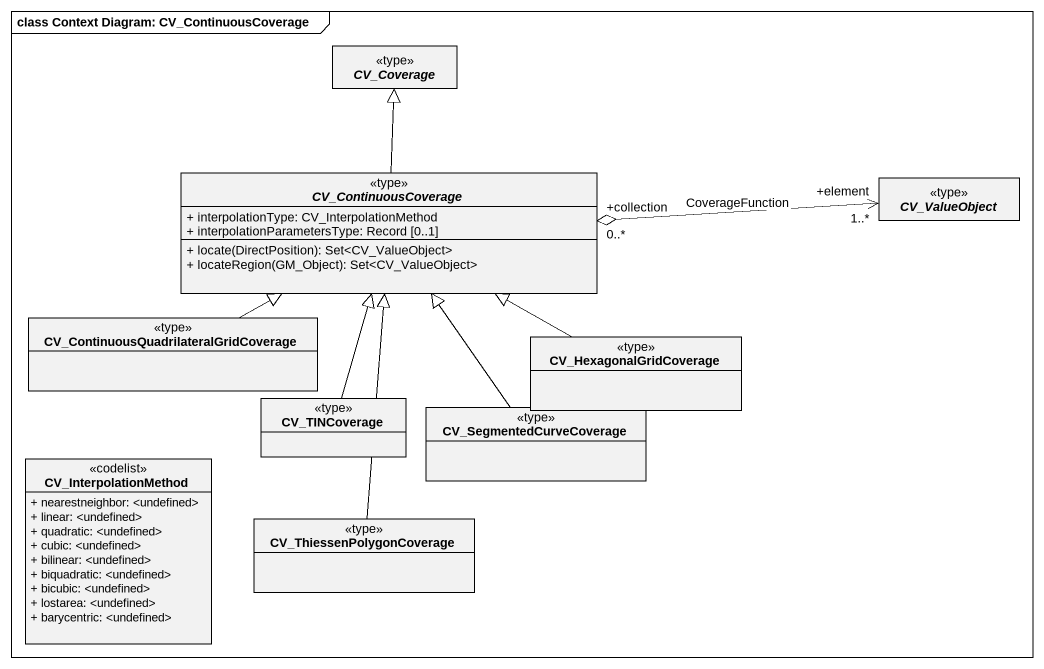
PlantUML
@startuml
mainframe class Context Diagram: CV_ContinuousCoverage
hide circle
hide empty members
skinparam classAttributeIconSize 0
abstract class CV_Coverage <<type>>
abstract class CV_ContinuousCoverage <<type>> {
  + interpolationType: CV_InterpolationMethod
  + interpolationParametersType: Record [0..1]
  + locate(DirectPosition): Set<CV_ValueObject>
  + locateRegion(GM_Object): Set<CV_ValueObject>
}
abstract class CV_ValueObject <<type>>
class "CV_ContinuousQuadrilateralGridCoverage" as CV_ContinuousQuadrilateralGr <<type>>
class CV_HexagonalGridCoverage <<type>>
class CV_TINCoverage <<type>>
class CV_SegmentedCurveCoverage <<type>>
class CV_InterpolationMethod <<codelist>> {
  + nearestneighbor: <undefined>
  + linear: <undefined>
  + quadratic: <undefined>
  + cubic: <undefined>
  + bilinear: <undefined>
  + biquadratic: <undefined>
  + bicubic: <undefined>
  + lostarea: <undefined>
  + barycentric: <undefined>
}
class CV_ThiessenPolygonCoverage <<type>>
CV_ContinuousCoverage -up-|> CV_Coverage
CV_ValueObject "+element\n1..*" <-left-o "+collection\n0..*" CV_ContinuousCoverage : CoverageFunction
CV_ContinuousQuadrilateralGr -right-|> CV_ContinuousCoverage
CV_HexagonalGridCoverage -left-|> CV_ContinuousCoverage
CV_TINCoverage -up-|> CV_ContinuousCoverage
CV_SegmentedCurveCoverage -up-|> CV_ContinuousCoverage
CV_ThiessenPolygonCoverage -up-|> CV_ContinuousCoverage
@enduml
